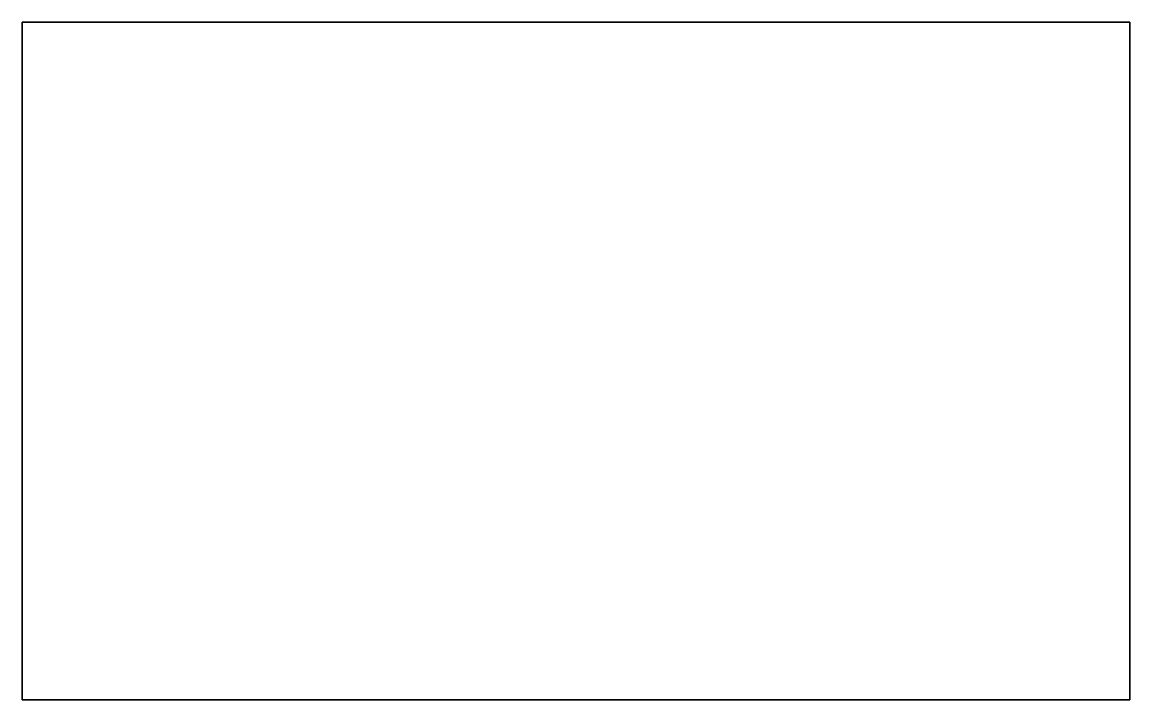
# Model space of a CAD drawing. Extents: x 988 to 1424, y 4583 to 4850.
import ezdxf

# ---------------------------------------------------------------- set-up
doc = ezdxf.new("R2010")
doc.units = 0
for name, color, linetype in [('LAYER0', 7, 'CONTINUOUS'), ('LAYER1', 7, 'CONTINUOUS'), ('LAYER2', 7, 'CONTINUOUS'), ('LAYER3', 7, 'CONTINUOUS'), ('LAYER4', 7, 'CONTINUOUS'), ('LAYER5', 7, 'CONTINUOUS')]:
    doc.layers.add(name, color=color, linetype=linetype)

msp = doc.modelspace()

# ---------------------------------------------------------------- linework, layer by layer
at = {"layer": 'LAYER0', "invisible_edges": 1}
for points in [[(1423.731, 4850), (987.5508, 4583.19), (987.5508, 4850), (1423.731, 4850)], [(987.5508, 4583.19), (1423.731, 4850), (1423.731, 4583.19), (987.5508, 4583.19)]]:
    msp.add_3dface(points, dxfattribs=at)
at = {"layer": 'LAYER1', "invisible_edges": 1}
for points in [[(987.5508, 4850, 33.32), (987.5508, 4583.19), (987.5508, 4583.19, 33.32), (987.5508, 4850, 33.32)], [(987.5508, 4583.19), (987.5508, 4850, 33.32), (987.5508, 4850), (987.5508, 4583.19)]]:
    msp.add_3dface(points, dxfattribs=at)
at = {"layer": 'LAYER2', "invisible_edges": 1}
for points in [[(1423.731, 4583.19, 33.32), (987.5508, 4583.19), (1423.731, 4583.19), (1423.731, 4583.19, 33.32)], [(987.5508, 4583.19), (1423.731, 4583.19, 33.32), (987.5508, 4583.19, 33.32), (987.5508, 4583.19)]]:
    msp.add_3dface(points, dxfattribs=at)
at = {"layer": 'LAYER3', "invisible_edges": 1}
for points in [[(1423.731, 4850), (1423.731, 4583.19, 33.32), (1423.731, 4583.19), (1423.731, 4850)], [(1423.731, 4583.19, 33.32), (1423.731, 4850), (1423.731, 4850, 33.32), (1423.731, 4583.19, 33.32)]]:
    msp.add_3dface(points, dxfattribs=at)
at = {"layer": 'LAYER4', "invisible_edges": 1}
for points in [[(987.5508, 4850, 33.32), (1423.731, 4850), (987.5508, 4850), (987.5508, 4850, 33.32)], [(1423.731, 4850), (987.5508, 4850, 33.32), (1423.731, 4850, 33.32), (1423.731, 4850)]]:
    msp.add_3dface(points, dxfattribs=at)
at = {"layer": 'LAYER5', "invisible_edges": 1}
for points in [[(1423.731, 4583.19, 33.32), (987.5508, 4850, 33.32), (987.5508, 4583.19, 33.32), (1423.731, 4583.19, 33.32)], [(987.5508, 4850, 33.32), (1423.731, 4583.19, 33.32), (1423.731, 4850, 33.32), (987.5508, 4850, 33.32)]]:
    msp.add_3dface(points, dxfattribs=at)

doc.saveas('drawing.dxf')
